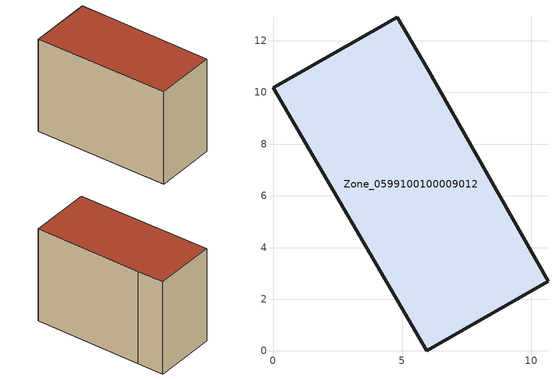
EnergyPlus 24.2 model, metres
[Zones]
Zone_0599100100009012
 floor ground (C_G): 5.95,0 0,10.18 4.8,12.92 5.98,10.94 10.64,2.7 z0
 wall outside (C_F): 5.95,0 10.64,2.7 5.98,10.94 4.8,12.92 0,10.18 5.95,0 z0:8.46
 roof outside (C_R): 0,10.18 5.95,0 10.64,2.7 5.98,10.94 4.8,12.92 z8.46
[BUILDING]
Pand.0599100100009012: North Axis=0; Terrain=City; Loads Convergence Tolerance Value=0.04; Temperature Convergence Tolerance Value=0.4; Solar Distribution=FullExterior; Maximum Number of Warmup Days=25; Minimum Number of Warmup Days=1
[Site:Location]
Rotterdam.The.Hague.AP_ZH_NLD Design_Conditions: Latitude=51.96; Longitude=4.45; Time Zone=1; Elevation=-4.5
[SITE:GROUNDTEMPERATURE:BUILDINGSURFACE]
18, 18, 18, 18, 18, 18, 18, 18, 18, 18, 18, 18
[MATERIAL] Thermal Absorptance=0.9; Solar Absorptance=0.7; Visible Absorptance=0.7
Name | Roughness | Thickness | Conductivity | Density | Specific Heat
G.TI.2006-2014 | MediumSmooth | 0.15 | 0.06 | 540 | 1210
F.TI.2006-2014 | Rough | 0.3 | 0.12 | 1920 | 840
R.TI.2006-2014 | MediumRough | 0.2 | 0.08 | 1500 | 1000
[CONSTRUCTION]
C_G: G.TI.2006-2014
C_F: F.TI.2006-2014
C_R: R.TI.2006-2014
[ZONE]
Zone_0599100100009012: Type=1; Multiplier=1; Ceiling Height=Autocalculate; Volume=Autocalculate; Floor Area=autocalculate; Part of Total Floor Area=Yes
[ZONEINFILTRATION:DESIGNFLOWRATE]
Infil_Zone_0599100100009012: Zone or ZoneList or Space or SpaceList=Zone_0599100100009012; Schedule=AlwaysOn; Design Flow Rate Calculation Method=Flow/Area; Flow Rate per Floor Area=0.0015; Constant Term Coefficient=1; Temperature Term Coefficient=0; Velocity Term Coefficient=0; Velocity Squared Term Coefficient=0
[HVACTEMPLATE:ZONE:IDEALLOADSAIRSYSTEM]
Zone_0599100100009012: Maximum Heating Supply Air Temperature=50; Minimum Cooling Supply Air Temperature=13; Maximum Heating Supply Air Humidity Ratio=0.0156; Minimum Cooling Supply Air Humidity Ratio=0.0077; Heating Limit=NoLimit; Cooling Limit=NoLimit; Dehumidification Control Type=ConstantSensibleHeatRatio; Cooling Sensible Heat Ratio=0.7; Dehumidification Setpoint=60; Humidification Control Type=None; Humidification Setpoint=30; Outdoor Air Method=None; Outdoor Air Flow Rate per Person=0.00944; Outdoor Air Flow Rate per Zone Floor Area=0; Outdoor Air Flow Rate per Zone=0; Demand Controlled Ventilation Type=None; Outdoor Air Economizer Type=NoEconomizer; Heat Recovery Type=None; Sensible Heat Recovery Effectiveness=0.7; Latent Heat Recovery Effectiveness=0.65
[ZONECONTROL:THERMOSTAT]
ThermostatControl_Zone_0599100100009012: Zone or ZoneList=Zone_0599100100009012; Control Type Schedule=DualSetpointControlType; Control 1=Thermostat_Zone_0599100100009012; Temperature Difference Between Cutout And Setpoint=0
[THERMOSTATSETPOINT:DUALSETPOINT]
Thermostat_Zone_0599100100009012: Heating Setpoint Temperature Schedule=HeatingSetpoint_Zone_0599100100009012; Cooling Setpoint Temperature Schedule=CoolingSetpoint_Zone_0599100100009012
[SCHEDULE:COMPACT]
HeatingSetpoint_Zone_0599100100009012: Through: 12/31, For: AllDays, Until: 24:00, 21
CoolingSetpoint_Zone_0599100100009012: Through: 12/31, For: AllDays, Until: 24:00, 24
DualSetpointControlType: Through: 12/31, For: AllDays, Until: 24:00, 4
AlwaysOn: Through: 12/31, For: AllDays, Until: 24:00, 1
